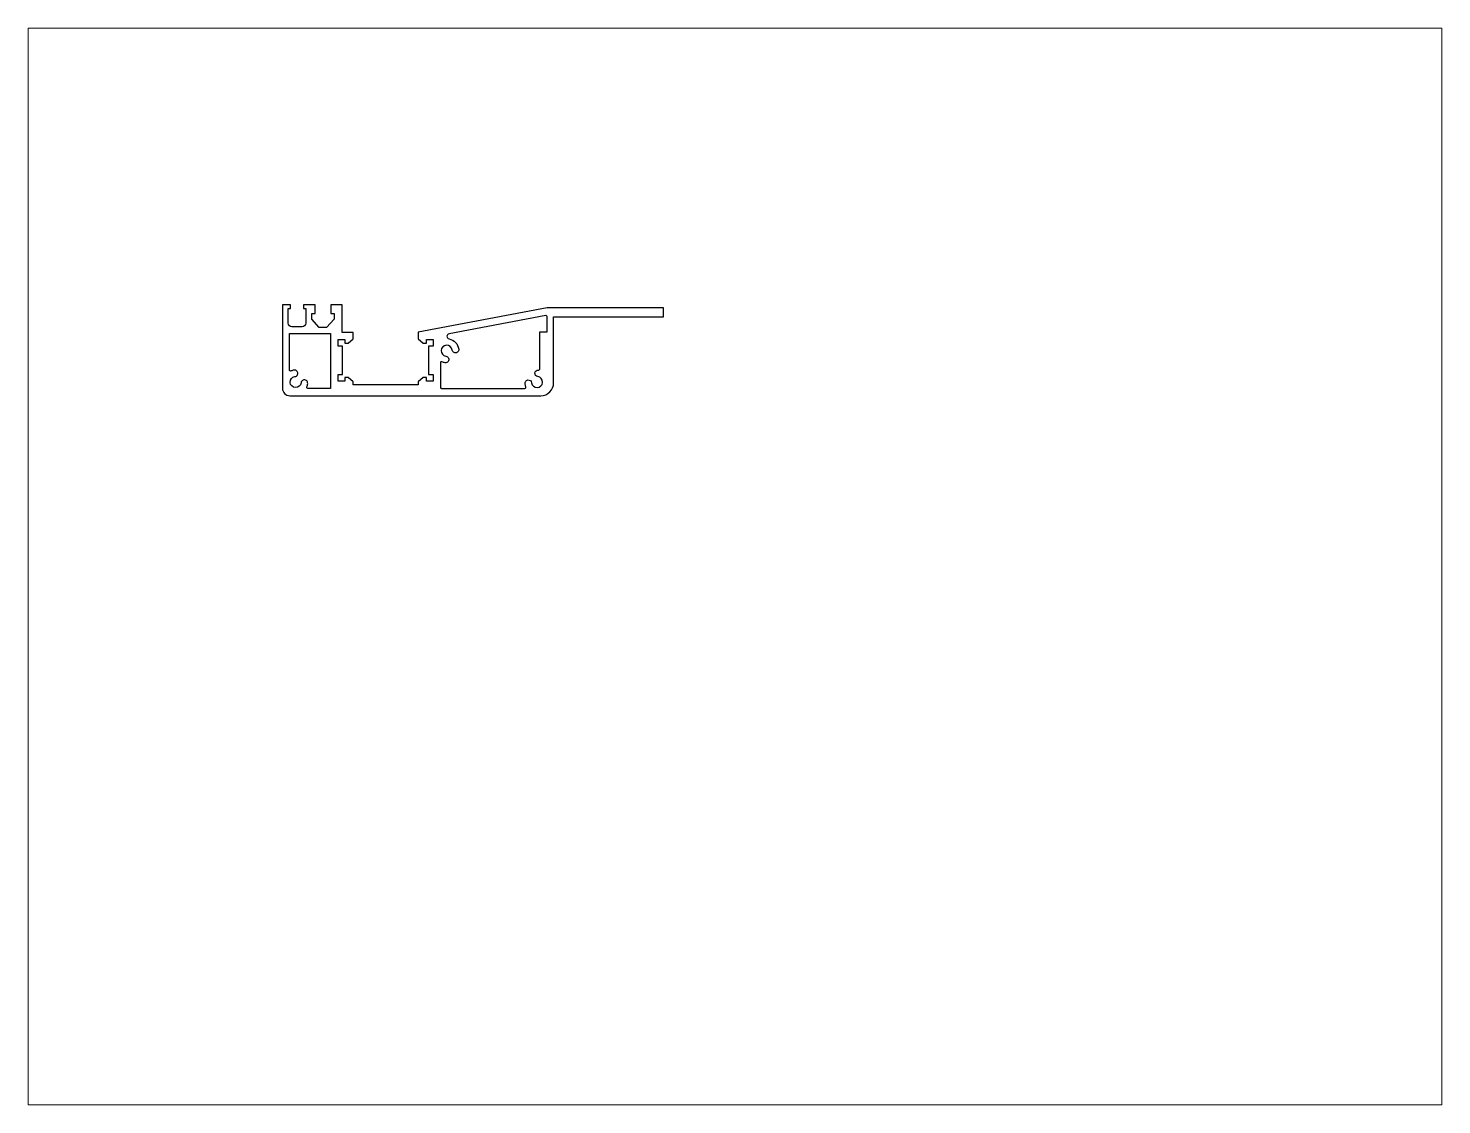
# Paper-space layout 'Layout1' of a CAD drawing. Extents: x 27 to 240, y 20 to 183.
# The model-space entities are those that its viewports show. They can reach past a viewport. Long polylines and large blocks are cut down to what shows.
import ezdxf

# ---------------------------------------------------------------- set-up
doc = ezdxf.new("R2010")
doc.units = 0
doc.header["$LTSCALE"] = 15
doc.layers.get('0').update_dxf_attribs({"linetype": 'CONTINUOUS'})

msp = doc.modelspace()

# ---------------------------------------------------------------- linework, layer by layer
at = {"color": 0, "linetype": 'CONTINUOUS', "ltscale": 10}
for points in [[(105.41, 181.93), (104.01, 180.73), (104.01, 179.93), (86.31, 179.93), (86.31, 180.73), (86.31, 180.73), (84.91, 181.93), (84.01, 181.93), (84.01, 180.93), (82.21, 180.93), (82.21, 182.73), (83.41, 182.73), (83.41, 190.43), (82.21, 190.43), (82.21, 192.23), (84.01, 192.23), (84.01, 191.23), (84.91, 191.23), (86.31, 192.43), (86.31, 194.23), (83.31, 194.23), (83.31, 201.73), (80.21, 201.73), (80.21, 199.33), (81.11, 199.33), (81.11, 197.83), (79.06, 195.53), (77.06, 195.53), (75.01, 197.83), (75.01, 199.33), (75.91, 199.33), (75.91, 201.73), (72.76, 201.73), (72.76, 200.73), (73.36, 200.73), (73.36, 196.73, -0.414214), (72.36, 195.73), (69.61, 195.73, -0.414214), (68.61, 196.73), (68.61, 200.73), (69.21, 200.73), (69.21, 201.73), (67.01, 201.73), (67.01, 178.93, 0.414214), (69.01, 176.93), (137.51, 176.93, 0.414214), (141.01, 180.43), (141.01, 198.43), (171.01, 198.43), (171.01, 200.93), (139.21, 200.93), (104.01, 194.25), (104.01, 192.43), (105.41, 191.23), (106.31, 191.23), (106.31, 192.23), (108.11, 192.23), (108.11, 190.43), (106.91, 190.43), (106.91, 182.73), (108.11, 182.73), (108.11, 180.93), (106.31, 180.93), (106.31, 181.93)], [(133.17, 178.93, 0.53776), (133.45, 179.35, -0.068759), (133.21, 180.22, -1), (135, 180.45, 2.034888), (136.68, 182.13, -0.983314), (136.88, 183.92, 0.442149), (137.21, 184.22), (137.21, 194.33), (139.21, 194.33), (139.21, 198.53, 0.470282), (138.85, 198.83), (112.48, 193.82, 0.824248), (112.47, 192.45, -0.321981), (115.1, 189.63, -1), (113.31, 189.4, 2.034888), (111.63, 187.72, -1), (111.4, 185.94, -0.069434), (110.52, 186.18, 0.538591), (110.11, 185.9), (110.11, 179.23, 0.414214), (110.41, 178.93)], [(72.1, 180.45, -2.034888), (70.42, 182.13, 1), (70.19, 183.92, 0.068801), (69.32, 183.68, -0.537778), (68.91, 183.96), (68.91, 193.93), (80.11, 193.93), (80.11, 178.93), (73.93, 178.93, -0.53776), (73.65, 179.35, 0.068759), (73.89, 180.22, 1)]]:
    msp.add_lwpolyline(points, format="xyb", close=True, dxfattribs=at)

psp = doc.layouts.get("Layout1")

# ---------------------------------------------------------------- viewports
at = {"layer": '0', "color": 0, "linetype": 'BYBLOCK', "ltscale": 0.05}
psp.add_viewport(center=(133.35, 101.6), size=(213.36, 162.56), view_center_point=(190.51, 130.3), view_height=293.8955, dxfattribs=at)

doc.saveas('drawing.dxf')
